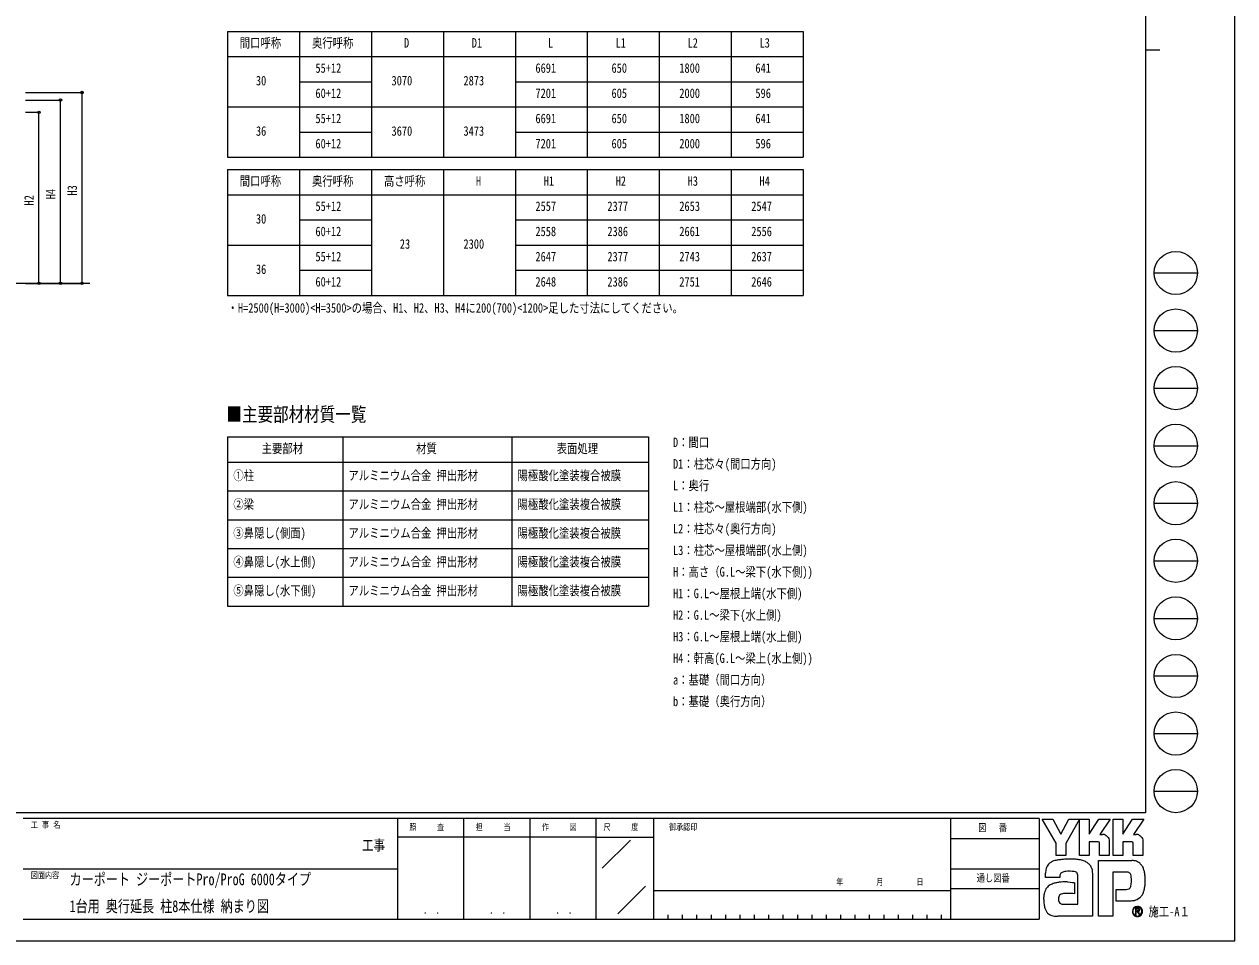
# Model space of a CAD drawing. Units: millimetres, scale not verified. Extents: x -16820 to 16820, y -11880 to 11880.
# Drawn here: x -6 to 16820, y -11880 to 856 of the extents above; entities that cross this region are included whole.
import ezdxf
from ezdxf.enums import TextEntityAlignment as Align

# ---------------------------------------------------------------- set-up
doc = ezdxf.new("R2010")
doc.units = ezdxf.units.MM
doc.header["$LTSCALE"] = 50
doc.layers.add('0-1_TABLE1', color=7, linetype='Continuous', lineweight=18)
for name, color, linetype in [('0-2_USER1', 3, 'Continuous'), ('0-5_YKK_A1', 4, 'Continuous'), ('0-6_YKK_D', 6, 'Continuous'), ('0-7_YKK_ZWAK', 7, 'Continuous')]:
    doc.layers.add(name, color=color, linetype=linetype)
doc.styles.add('ＭＳ ゴシック', font='')
doc.styles.get('ＭＳ ゴシック').set_extended_font_data('MS Gothic')

msp = doc.modelspace()

# ---------------------------------------------------------------- linework, layer by layer
at = {"layer": '0-1_TABLE1'}
for p, q in [((2820.08, 757), (10820.08, 757)), ((2820.08, 757), (2820.08, -993)), ((3820.08, 757), (3820.08, -993)), ((4820.08, 757), (4820.08, -993)), ((5820.08, 757), (5820.08, -993)), ((6820.08, 757), (6820.08, -993)), ((7820.08, 757), (7820.08, -993)), ((8820.08, 757), (8820.08, -993)), ((9820.08, 757), (9820.08, -993)), ((10820.08, 757), (10820.08, -993)), ((2820.08, 407), (10820.08, 407)), ((3820.08, 57), (4820.08, 57)), ((6820.08, 57), (10820.08, 57)), ((2820.08, -293), (10820.08, -293)), ((3820.08, -643), (4820.08, -643)), ((6820.08, -643), (10820.08, -643)), ((2820.08, -993), (10820.08, -993)), ((2820.08, -1163), (10820.08, -1163)), ((2820.08, -1163), (2820.08, -2913)), ((3820.08, -1163), (3820.08, -2913)), ((4820.08, -1163), (4820.08, -2913)), ((5820.08, -1163), (5820.08, -2913)), ((6820.08, -1163), (6820.08, -2913)), ((7820.08, -1163), (7820.08, -2913)), ((8820.08, -1163), (8820.08, -2913)), ((9820.08, -1163), (9820.08, -2913)), ((10820.08, -1163), (10820.08, -2913)), ((2820.08, -1513), (10820.08, -1513)), ((3820.08, -1863), (4820.08, -1863)), ((6820.08, -1863), (10820.08, -1863)), ((2820.08, -2213), (4820.08, -2213)), ((6820.08, -2213), (10820.08, -2213)), ((3820.08, -2563), (4820.08, -2563)), ((6820.08, -2563), (10820.08, -2563)), ((2820.08, -2913), (10820.08, -2913)), ((2820.08, -4878.85), (8670.08, -4878.85)), ((2820.08, -4878.85), (2820.08, -7228.85)), ((4420.08, -4878.85), (4420.08, -7228.85)), ((6770.08, -4878.85), (6770.08, -7228.85)), ((8670.08, -4878.85), (8670.08, -7228.85)), ((2820.08, -5228.85), (8670.08, -5228.85)), ((2820.08, -5628.85), (8670.08, -5628.85)), ((2820.08, -6028.85), (8670.08, -6028.85)), ((2820.08, -6428.85), (8670.08, -6428.85)), ((2820.08, -6828.85), (8670.08, -6828.85)), ((2820.08, -7228.85), (8670.08, -7228.85))]:
    msp.add_line(p, q, dxfattribs=at)
at = {"layer": '0-5_YKK_A1'}
msp.add_line((907.69, -2745), (-680.69, -2745), dxfattribs=at)
at = {"layer": '0-6_YKK_D'}
for p, q in [((12.42, -92.11), (799.45, -92.11)), ((798.45, -2745), (798.45, -92.11)), ((12.42, -197.86), (499.45, -197.86)), ((498.45, -2745), (498.45, -197.86)), ((12.42, -367.86), (199.45, -367.86)), ((198.45, -2745), (198.45, -367.86)), ((12.42, -2745), (199.45, -2745)), ((12.42, -2745), (799.45, -2745)), ((12.42, -2745), (499.45, -2745))]:
    msp.add_line(p, q, dxfattribs=at)
for centre in [(798.45, -92.11), (498.45, -197.86), (198.45, -367.86), (198.45, -2745), (498.45, -2745), (798.45, -2745)]:
    msp.add_circle(centre, 17, dxfattribs=at)
at = {"layer": '0-7_YKK_ZWAK'}
for p, q in [((15580.08, 11100), (15580.08, -10100)), ((15580.08, 500), (15780.08, 500)), ((15700.08, -2600), (16300.08, -2600)), ((15700.08, -3400), (16300.08, -3400)), ((15700.08, -4200), (16300.08, -4200)), ((15700.08, -5000), (16300.08, -5000)), ((15700.08, -5800), (16300.08, -5800)), ((15700.08, -6600), (16300.08, -6600)), ((15700.08, -7400), (16300.08, -7400)), ((15700.08, -8200), (16300.08, -8200)), ((15700.08, -9000), (16300.08, -9000)), ((15700.08, -9800), (16300.08, -9800)), ((15580.08, -10100), (-15619.92, -10100)), ((5180.08, -10180), (-19.92, -10180)), ((6100.08, -10180), (6100.08, -11580)), ((7020.08, -10180), (7020.08, -11580)), ((7940.08, -10180), (7940.08, -11580)), ((8740.08, -10180), (7940.08, -10180)), ((12870.08, -10180), (8740.08, -10180)), ((8740.08, -10180), (8740.08, -11580)), ((12870.08, -10180), (12870.08, -11580)), ((14100.08, -10180), (12870.08, -10180)), ((14100.08, -10180), (14100.08, -11580)), ((7940.08, -10440), (5180.08, -10440)), ((7940.08, -10440), (8740.08, -10440)), ((8028.42, -10873.16), (8420.15, -10481.43)), ((12870.08, -10460), (14100.08, -10460)), ((-19.92, -10880), (5180.08, -10880)), ((12870.08, -10880), (14100.08, -10880)), ((8242.69, -11503.95), (8627.57, -11119.07)), ((8740.08, -11180), (12870.08, -11180)), ((14100.08, -11160), (12870.08, -11160)), ((15516.66, -11422.88), (15516.66, -11422.88)), ((-19.92, -11580), (5180.08, -11580)), ((5180.08, -11580), (7940.08, -11580)), ((7940.08, -11580), (8740.08, -11580)), ((8740.08, -11580), (12870.08, -11580)), ((8940.08, -11520), (8940.08, -11580)), ((9140.08, -11520), (9140.08, -11580)), ((9340.08, -11520), (9340.08, -11580)), ((9540.08, -11520), (9540.08, -11580)), ((9740.08, -11520), (9740.08, -11580)), ((9940.08, -11520), (9940.08, -11580)), ((10140.08, -11520), (10140.08, -11580)), ((10340.08, -11520), (10340.08, -11580)), ((10540.08, -11520), (10540.08, -11580)), ((10740.08, -11520), (10740.08, -11580)), ((10940.08, -11520), (10940.08, -11580)), ((11140.08, -11520), (11140.08, -11580)), ((11340.08, -11520), (11340.08, -11580)), ((11540.08, -11520), (11540.08, -11580)), ((11740.08, -11520), (11740.08, -11580)), ((11940.08, -11520), (11940.08, -11580)), ((12140.08, -11520), (12140.08, -11580)), ((12340.08, -11520), (12340.08, -11580)), ((12540.08, -11520), (12540.08, -11580)), ((12740.08, -11520), (12740.08, -11580)), ((12870.08, -11580), (14100.08, -11580)), ((15466.69, -11535.92), (15466.69, -11535.92))]:
    msp.add_line(p, q, dxfattribs=at)
for points in [[(-16820, -11880), (16820, -11880), (16820, 11880), (-16820, 11880)], [(14144.08, -10192), (14291.32, -10192), (14401.89, -10400.4), (14512.16, -10192), (14659.51, -10192), (14470.69, -10527.96), (14470.69, -10696.54), (14336.39, -10696.54), (14336.39, -10523.43)]]:
    msp.add_lwpolyline(points, close=True, dxfattribs=at)
for points in [[(7940.08, -10180), (5180.08, -10180), (5180.08, -11580)], [(14922.19, -10506.44), (14795.08, -10506.44), (14795.08, -10696.39), (14659.66, -10696.39), (14659.66, -10192), (14795.08, -10192), (14795.08, -10398.34), (14928.28, -10192), (15087.35, -10192), (14944.64, -10400.85), (14949.7, -10400.85), (14955.28, -10400.85), (14961.01, -10400.85), (14966.53, -10400.85), (14971.46, -10400.85), (14975.44, -10400.85), (14978.1, -10400.85), (14979.07, -10400.85)], [(15390.05, -10506.44), (15263.08, -10506.44), (15263.08, -10696.54), (15127.58, -10696.54), (15127.58, -10192), (15263.08, -10192), (15263.08, -10398.34), (15396.13, -10192), (15555.21, -10192), (15412.49, -10400.85), (15417.6, -10400.85), (15423.21, -10400.85), (15428.95, -10400.85), (15434.45, -10400.85), (15439.37, -10400.85), (15443.32, -10400.85), (15445.97, -10400.85), (15446.93, -10400.85)], [(15018.02, -10408.85), (15034.2, -10418.09), (15047.89, -10430.13), (15058.9, -10444.47), (15067.02, -10460.6), (15072.04, -10477.99), (15073.77, -10496.14), (15073.77, -10696.87), (14941.64, -10696.87), (14941.64, -10525.64)], [(15485.93, -10408.85), (15502.15, -10418.09), (15515.9, -10430.13), (15526.96, -10444.47), (15535.13, -10460.6), (15540.19, -10477.99), (15541.92, -10496.14), (15541.92, -10696.54), (15409.5, -10696.54), (15409.5, -10525.64)], [(15315.48, -10926.03), (15124.78, -10926.03), (15124.78, -11540), (14924.92, -11540), (14924.92, -10763.17), (15389.41, -10763.17)], [(14419.18, -10929.25), (14409.89, -10934.48), (14402.64, -10940.87), (14397.15, -10948.33), (14393.17, -10956.78), (14390.42, -10966.12), (14388.64, -10976.28), (14387.56, -10987.16), (14386.92, -10998.67), (14186.98, -10999.16), (14187.56, -10971.81), (14188.67, -10941.09)], [(14830.83, -10876.66), (14836.51, -10899.61), (14839.72, -10924.17), (14840.74, -10950.34), (14840.74, -11540), (14358.21, -11540)], [(14495.79, -11062.11), (14533.63, -11064.61), (14563.38, -11067.94), (14582.84, -11071.07), (14589.82, -11072.93), (14589.82, -11225.89), (14567.69, -11223.56), (14543.42, -11222.24), (14518.59, -11221.73), (14494.75, -11221.81), (14473.47, -11222.25), (14456.33, -11222.84), (14444.9, -11223.35), (14440.74, -11223.57), (14423.45, -11226.73), (14408.54, -11231.68), (14396.01, -11238.45), (14385.87, -11247.08), (14378.11, -11257.59), (14372.73, -11270.02), (14369.74, -11284.4), (14369.14, -11300.76), (14371.05, -11318.75), (14374.87, -11333.63), (14380.37, -11345.67), (14387.31, -11355.16), (14395.44, -11362.38), (14404.54, -11367.62), (14414.35, -11371.16), (14424.64, -11373.29), (14637.05, -11373.29), (14637.05, -10980.3), (14637.11, -10972.5), (14636.7, -10964.89), (14635.71, -10957.55), (14634, -10950.58), (14631.45, -10944.1), (14627.94, -10938.19), (14623.35, -10932.95), (14617.55, -10928.5)], [(14617.55, -10928.5), (14605.09, -10923.61), (14585.18, -10919.46), (14559.76, -10916.41), (14530.83, -10914.78), (14500.33, -10914.91), (14470.25, -10917.14)], [(15514.85, -10818.05), (15527.89, -10834.5), (15537.65, -10850.44), (15544.46, -10864.86)], [(15383.31, -11043.99), (15383.06, -11018.53), (15381.84, -10995.59), (15378.97, -10975.45), (15373.75, -10958.37)], [(15498.25, -11283.89), (15479.8, -11298.23), (15460.58, -11309.5), (15440.73, -11317.92), (15420.4, -11323.68), (15399.74, -11326.98), (15378.88, -11328.04), (15173.44, -11328.04), (15173.44, -11166.65), (15289.29, -11166.65), (15310.65, -11166.35), (15329.43, -11164.54), (15345.54, -11159.81)], [(15498.42, -11450.39), (15498.33, -11448.04), (15498.03, -11445.79), (15497.55, -11443.62), (15496.87, -11441.55), (15496.01, -11439.59), (15494.96, -11437.75), (15493.73, -11436.03), (15492.32, -11434.45), (15490.47, -11432.81), (15488.41, -11431.38), (15486.16, -11430.17), (15483.73, -11429.17), (15481.11, -11428.39), (15478.33, -11427.83), (15475.4, -11427.49), (15472.31, -11427.37), (15441.99, -11427.37), (15441.99, -11516.56), (15451.16, -11516.56), (15451.16, -11436.47), (15472.31, -11436.47), (15474.49, -11436.54), (15476.55, -11436.75), (15478.47, -11437.11), (15480.25, -11437.6), (15481.89, -11438.22), (15483.37, -11438.98), (15484.7, -11439.87), (15485.86, -11440.89)], [(15489.44, -11450.39), (15488.88, -11454.67), (15487.35, -11458.05), (15485.05, -11460.63), (15482.18, -11462.5), (15478.97, -11463.78), (15475.62, -11464.56), (15472.33, -11464.96), (15469.31, -11465.06), (15461.38, -11465.06), (15465.38, -11471.88), (15491.57, -11516.86), (15502.06, -11516.86), (15476.8, -11473.56), (15479.17, -11473.09), (15481.42, -11472.5), (15483.56, -11471.78), (15485.58, -11470.93), (15487.47, -11469.96), (15489.23, -11468.86), (15490.85, -11467.64), (15492.32, -11466.3)]]:
    msp.add_lwpolyline(points, dxfattribs=at)
for centre in [(16000.08, -2600), (16000.08, -3400), (16000.08, -4200), (16000.08, -5000), (16000.08, -5800), (16000.08, -6600), (16000.08, -7400), (16000.08, -8200), (16000.08, -9000), (16000.08, -9800)]:
    msp.add_circle(centre, 300, dxfattribs=at)
for centre, radius, start, end in [((14979.26, -10500.76), 99.91, 78.26798, 90.11215), ((14980.7, -10493.48), 92.5, 66.19963, 78.22058), ((15447.12, -10500.93), 100.09, 78.27851, 90.10826), ((15448.5, -10493.92), 92.94, 66.2483, 78.23226), ((14922.9, -10525.17), 18.75, 358.57817, 92.1683), ((15390.84, -10525.08), 18.66, 358.29941, 92.43455), ((14389.17, -11050.77), 293, 100.93159, 107.35499), ((14488.21, -11531.27), 783.59, 97.86054, 101.37938), ((14534.71, -11854.32), 1109.97, 94.90201, 97.9576), ((14537.88, -11880.18), 1136.01, 91.6169, 94.94971), ((14533.48, -11696.24), 952.01, 87.51794, 91.66439), ((14545.84, -11431.1), 686.59, 81.92631, 87.59083), ((14582.35, -11180.92), 433.76, 73.67137, 82.05943), ((14636.5, -10999.67), 244.6, 60.60528, 73.9085), ((15381.82, -10976.85), 213.82, 78.73198, 87.96551), ((15388.09, -10944.79), 181.15, 69.03034, 78.69541), ((14551.22, -10961.83), 363.14, 171.55622, 176.72493), ((14428.16, -10943.47), 238.72, 163.48385, 171.57982), ((14366.42, -10925.15), 174.32, 152.2125, 163.4865), ((14339.75, -10911.36), 144.29, 138.03852, 152.12015), ((14339.73, -10912.03), 144.73, 122.60463, 137.83438), ((14358.86, -10942.98), 181.11, 108.37421, 122.42809), ((14471.96, -11054.52), 135.93, 102.4979, 112.84632), ((14498.26, -11167.97), 252.4, 96.37207, 102.75341), ((14658.67, -10955.46), 195.21, 52.17347, 59.90542), ((14678.5, -10929.79), 162.78, 43.55042, 52.14561), ((14689.43, -10919.23), 147.59, 34.48659, 43.50182), ((14689.5, -10919.01), 147.4, 25.58915, 34.43128), ((14676.39, -10925.15), 161.88, 17.43089, 25.54591), ((15316.57, -11024.04), 98.02, 77.94572, 90.63794), ((15325.08, -10984.07), 57.15, 60.20991, 77.92418), ((15330.61, -10973.68), 45.39, 39.8078, 59.75378), ((15393.93, -10929.2), 164.51, 59.39484, 68.9885), ((15396.64, -10924.46), 159.04, 50.3012, 59.3616), ((15395.65, -10925.57), 160.53, 42.05209, 50.28551), ((15316.37, -10971.25), 251.69, 14.76267, 25.00486), ((15162.01, -11013.32), 411.68, 7.9139, 14.95041), ((14343.5, -11258.05), 178.07, 120.60724, 130.53081), ((14362.46, -11290.29), 215.47, 112.58838, 120.58162), ((14387.97, -11351.6), 281.87, 106.61303, 112.59024), ((14428.1, -11486.45), 422.57, 99.87193, 106.59825), ((14450.58, -11613.09), 551.18, 94.78469, 99.91711), ((14461.52, -11739.08), 677.65, 90.80099, 94.81812), ((14463.18, -11832.9), 771.48, 87.57779, 90.82714), ((15322.85, -10979.62), 55.15, 22.65544, 39.38165), ((15169.99, -11067.03), 212.44, 347.14308, 355.40008), ((14928.81, -11046.31), 454.5, 355.2339, 0.29193), ((15007.83, -11035.74), 567.48, 2.54376, 8.01251), ((14944.68, -11042.01), 630.7, 352.8937, 357.82206), ((14919.45, -11040.38), 655.97, 357.76419, 2.60674), ((14552.53, -11293.95), 389.16, 174.55588, 182.47272), ((14435.93, -11282.78), 272.02, 164.97537, 174.56739), ((14369.83, -11265.16), 203.61, 153.89178, 164.94341), ((14339.71, -11250.68), 170.2, 142.04688, 153.80771), ((14333.9, -11246.51), 163.05, 130.60221, 141.94427), ((15326.88, -11117.71), 46.05, 293.91672, 314.09376), ((15320.6, -11112.17), 54.4, 314.78099, 333.92928), ((15280.2, -11092.55), 99.31, 334.00676, 347.34989), ((15364.91, -11133.55), 200.95, 311.57033, 318.66243), ((15341.65, -11113.15), 231.89, 318.67367, 325.29112), ((15401.44, -11157.7), 157.39, 326.23251, 339.61931), ((15253.62, -11100.47), 315.9, 339.22498, 347.31457), ((15076.6, -11059.17), 497.67, 347.15166, 352.97565), ((14769.99, -11290.53), 606.59, 181.90948, 187.89042), ((14514.77, -11326.42), 348.86, 187.80471, 196.36971), ((14380.02, -11366.23), 208.35, 196.3102, 208.20993), ((15466.81, -11472.76), 70.56, 90.09157, 179.92363), ((15466.36, -11472.53), 62.75, 134.8007, 180.12175), ((15466.55, -11472.18), 62.62, 89.86602, 135.149), ((15466.82, -11472.65), 63.1, 45.03108, 90.11509), ((15466.8, -11472.62), 70.43, 44.93442, 90.08536), ((15476.03, -11450.01), 13.41, 358.3894, 42.86139), ((15466.86, -11472.67), 63.09, 0.00643, 45.07115), ((15467.36, -11472.41), 69.88, 359.78949, 45.13288), ((14321.34, -11397.46), 141.88, 208.29777, 223.35561), ((14308.1, -11409.1), 124.27, 223.64205, 239.63663), ((14319.09, -11389.12), 147.06, 239.8785, 253.65355), ((14339.2, -11320.03), 219.02, 253.69102, 263.74909), ((14356.23, -11168.39), 371.62, 263.68487, 270.30455), ((15466.38, -11472.84), 70.14, 179.86065, 225.14399), ((15466.11, -11472.93), 62.49, 179.75513, 225.29722), ((15466.71, -11472.84), 70.37, 224.94536, 269.98445), ((15466.57, -11473.5), 62.42, 224.62822, 270.10973), ((15466.59, -11472.56), 63.35, 270.09072, 359.90926), ((15466.71, -11472.5), 70.72, 269.98802, 314.93777), ((15476.3, -11451.03), 22.14, 316.37674, 1.6565), ((15467.19, -11472.95), 70.06, 314.92572, 0.23508)]:
    msp.add_arc(centre, radius, start, end, dxfattribs=at)

# ---------------------------------------------------------------- texts
at = {"layer": '0-1_TABLE1', "style": 'ＭＳ ゴシック', "width": 0.8}
for s, p in [('間口呼称', (2988.88, 492)), ('奥行呼称', (3993.68, 492)), ('D', (5272.08, 492)), ('D1', (6214.48, 492)), ('L', (7272.08, 492)), ('L1', (8214.48, 492)), ('L2', (9214.48, 492)), ('L3', (10214.48, 492)), ('55+12', (4041.68, 142)), ('6691', (7099.28, 142)), ('650', (8156.88, 142)), ('1800', (9099.28, 142)), ('641', (10156.88, 142)), ('30', (3214.48, -33)), ('3070', (5099.28, -33)), ('2873', (6099.28, -33)), ('60+12', (4041.68, -208)), ('7201', (7099.28, -208)), ('605', (8156.88, -208)), ('2000', (9099.28, -208)), ('596', (10156.88, -208)), ('55+12', (4041.68, -558)), ('6691', (7099.28, -558)), ('650', (8156.88, -558)), ('1800', (9099.28, -558)), ('641', (10156.88, -558)), ('36', (3214.48, -733)), ('3670', (5099.28, -733)), ('3473', (6099.28, -733)), ('60+12', (4041.68, -908)), ('7201', (7099.28, -908)), ('605', (8156.88, -908)), ('2000', (9099.28, -908)), ('596', (10156.88, -908)), ('間口呼称', (2988.88, -1428)), ('奥行呼称', (3993.68, -1428)), ('高さ呼称', (4993.68, -1428)), ('H', (6272.08, -1428)), ('H1', (7214.48, -1428)), ('H2', (8214.48, -1428)), ('H3', (9214.48, -1428)), ('H4', (10214.48, -1428)), ('55+12', (4041.68, -1778)), ('2557', (7099.28, -1778)), ('2377', (8099.28, -1778)), ('2653', (9099.28, -1778)), ('2547', (10099.28, -1778)), ('30', (3214.48, -1953)), ('60+12', (4041.68, -2128)), ('2558', (7099.28, -2128)), ('2386', (8099.28, -2128)), ('2661', (9099.28, -2128)), ('2556', (10099.28, -2128)), ('23', (5214.48, -2303)), ('2300', (6099.28, -2303)), ('55+12', (4041.68, -2478)), ('2647', (7099.28, -2478)), ('2377', (8099.28, -2478)), ('2743', (9099.28, -2478)), ('2637', (10099.28, -2478)), ('36', (3214.48, -2653)), ('60+12', (4041.68, -2828)), ('2648', (7099.28, -2828)), ('2386', (8099.28, -2828)), ('2751', (9099.28, -2828)), ('2646', (10099.28, -2828)), ('主要部材', (3293.68, -5143.85)), ('材質', (5441.48, -5143.85)), ('表面処理', (7393.68, -5143.85)), ('①柱', (2900.08, -5518.85)), ('アルミニウム合金 押出形材', (4500.08, -5518.85)), ('陽極酸化塗装複合被膜', (6850.08, -5518.85)), ('②梁', (2900.08, -5918.85)), ('アルミニウム合金 押出形材', (4500.08, -5918.85)), ('陽極酸化塗装複合被膜', (6850.08, -5918.85)), ('③鼻隠し(側面)', (2900.08, -6318.85)), ('アルミニウム合金 押出形材', (4500.08, -6318.85)), ('陽極酸化塗装複合被膜', (6850.08, -6318.85)), ('④鼻隠し(水上側)', (2900.08, -6718.85)), ('アルミニウム合金 押出形材', (4500.08, -6718.85)), ('陽極酸化塗装複合被膜', (6850.08, -6718.85)), ('⑤鼻隠し(水下側)', (2900.08, -7118.85)), ('アルミニウム合金 押出形材', (4500.08, -7118.85)), ('陽極酸化塗装複合被膜', (6850.08, -7118.85))]:
    msp.add_text(s, height=132, dxfattribs=at).set_placement(p, align=Align.BOTTOM_LEFT)
at = {"layer": '0-2_USER1', "style": 'ＭＳ ゴシック'}
for s, height, width, p in [('・H=2500(H=3000)<H=3500>の場合、H1、H2、H3、H4に200(700)<1200>足した寸法にしてください。', 132, 0.8, (2820.08, -3191.29)), ('■主要部材材質一覧', 197.9, 0.8, (2805, -4722.69)), ('D：間口', 132, 0.8, (9011.3, -5058.85)), ('D1：柱芯々(間口方向)', 132, 0.8, (9011.3, -5358.85)), ('L：奥行', 132, 0.8, (9011.3, -5658.85)), ('L1：柱芯～屋根端部(水下側)', 132, 0.8, (9011.3, -5958.85)), ('L2：柱芯々(奥行方向)', 132, 0.8, (9011.3, -6258.85)), ('L3：柱芯～屋根端部(水上側)', 132, 0.8, (9011.3, -6558.85)), ('H：高さ（G.L～梁下(水下側))', 132, 0.8, (9011.3, -6858.85)), ('H1：G.L～屋根上端(水下側)', 132, 0.8, (9011.3, -7158.85)), ('H2：G.L～梁下(水上側)', 132, 0.8, (9011.3, -7458.85)), ('H3：G.L～屋根上端(水上側)', 132, 0.8, (9011.3, -7758.85)), ('H4：軒高(G.L～梁上(水上側))', 132, 0.8, (9011.3, -8058.85)), ('a：基礎（間口方向）', 132, 0.8, (9011.3, -8358.85)), ('b：基礎（奥行方向）', 132, 0.8, (9011.3, -8658.85)), ('カーポート ジーポートPro/ProG 6000タイプ', 164.2, 0.75, (624.24, -11157.23)), ('1台用 奥行延長 柱8本仕様 納まり図', 164.2, 0.75, (624.24, -11530.56))]:
    msp.add_text(s, height=height, dxfattribs=dict(at, width=width)).set_placement(p, align=Align.BOTTOM_LEFT)
at = {"layer": '0-6_YKK_D', "style": 'ＭＳ ゴシック', "width": 0.8}
for s, p in [('H4', (466.45, -1577.03)), ('H3', (766.45, -1524.15)), ('H2', (166.45, -1662.03))]:
    msp.add_text(s, height=132, rotation=90, dxfattribs=at).set_placement(p, align=Align.BOTTOM_LEFT)
at = {"layer": '0-7_YKK_ZWAK', "style": 'ＭＳ ゴシック', "width": 0.8}
for s, height, p in [('工 事 名', 87.98, (85.08, -10340)), ('照     査', 87.98, (5345.68, -10370)), ('担     当', 87.98, (6268.88, -10370)), ('作     図', 87.98, (7188.88, -10370)), ('尺     度', 87.98, (8045.68, -10370)), ('御承認印', 87.98, (8956.55, -10370)), ('図\u3000 番', 102.6, (13253.61, -10390)), ('工事', 146.6, (4689.33, -10669.86)), ('図面内容', 87.98, (85.08, -11040)), ('年        月        日', 87.98, (11279.63, -11132.86)), ('通し図番', 102.6, (13231.21, -11090)), ('施工-A１', 132, (15620.08, -11580)), ('． ．', 103.7, (5540, -11537.41)), ('． ．', 103.7, (6460, -11537.41)), ('． ．', 103.7, (7380, -11537.41))]:
    msp.add_text(s, height=height, dxfattribs=at).set_placement(p, align=Align.BOTTOM_LEFT)

doc.saveas('drawing.dxf')
